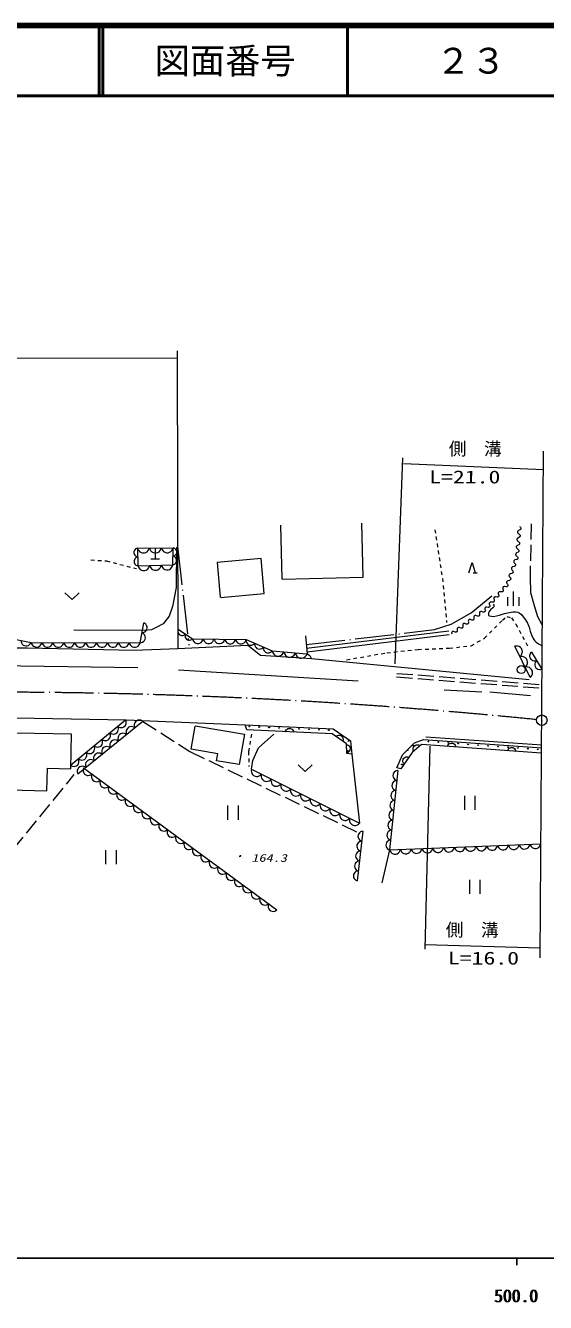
# Model space of a CAD drawing. Units: millimetres, scale not verified. Extents: x 40000 to 680000, y 20000 to 380000.
# Drawn here: x 498297 to 572078, y 198715 to 380000 of the extents above; entities that cross this region are included whole.
import ezdxf
from ezdxf.enums import TextEntityAlignment as Align

# ---------------------------------------------------------------- set-up
doc = ezdxf.new("R2010")
doc.units = ezdxf.units.MM
doc.header["$LTSCALE"] = 1000
for name, pattern in [('USER1', [3, 2.25, -0.75]), ('USER2', [1, 0.5, -0.5]), ('USER3', [7.000001, 5.508197, -0.688525, 0.114754, -0.688525])]:
    doc.linetypes.add(name, pattern=pattern)
for name, color, linetype, lineweight in [('M-TTL', 2, 'Continuous', 140), ('M-TTL-BAND', 7, 'Continuous', 25), ('M-TTL-LINE', 7, 'Continuous', 50), ('S-BGD', 1, 'Continuous', 13), ('S-BGD-HTXT', 6, 'Continuous', 13), ('S-BMK', 3, 'USER3', 13)]:
    doc.layers.add(name, color=color, linetype=linetype, lineweight=lineweight)
doc.layers.add('M-TTL-TXT', color=7, linetype='Continuous')
doc.styles.add('ＭＳ ゴシック', font='')
doc.styles.get('ＭＳ ゴシック').set_extended_font_data('MS Gothic')

# ---------------------------------------------------------------- blocks, each defined once
blk = doc.blocks.new('BUHIN10')
at = {"layer": 'S-BGD'}
blk.add_lwpolyline([(-304, -436), (-353, -321), (-368, -258), (-366, -191), (-342, -124), (-304, -70), (-254, -30), (-192, -2), (-125, 6), (125, -6), (190, 7), (244, 24), (301, 69), (343, 130), (366, 195), (363, 262), (353, 321), (304, 436)], dxfattribs=at)
blk = doc.blocks.new('BUHIN11')
at = {"layer": 'S-BGD'}
blk.add_lwpolyline([(-393, -343), (-412, -222), (-412, -159), (-395, -96), (-356, -37), (-307, 6), (-249, 32), (-184, 44), (-118, 36), (118, -36), (182, -38), (238, -34), (303, -6), (358, 43), (395, 99), (408, 163), (412, 222), (393, 343)], dxfattribs=at)
blk = doc.blocks.new('BUHIN12')
at = {"layer": 'S-BGD'}
blk.add_lwpolyline([(-459, -158), (-433, -47), (-411, 7), (-374, 56), (-319, 93), (-262, 112), (-204, 115), (-143, 102), (-89, 72), (89, -72), (144, -97), (193, -113), (259, -111), (323, -89), (375, -53), (409, -3), (433, 47), (459, 158)], dxfattribs=at)
blk = doc.blocks.new('BUHIN13')
at = {"layer": 'S-BGD'}
blk.add_lwpolyline([(-483, -47), (-432, 56), (-397, 103), (-350, 142), (-289, 164), (-228, 170), (-171, 159), (-115, 133), (-70, 91), (70, -91), (117, -127), (161, -155), (226, -168), (293, -162), (352, -139), (397, -98), (432, -56), (483, 47)], dxfattribs=at)
blk = doc.blocks.new('BUHIN35')
at = {"layer": 'S-BGD'}
blk.add_lwpolyline([(497, -337), (379, -424), (254, -480), (86, -526), (-64, -511), (-204, -467), (-358, -362), (-451, -248), (-520, -115), (-543, 60), (-537, 197), (-497, 337)], dxfattribs=at)
blk = doc.blocks.new('BUHIN187')
at = {"layer": 'S-BGD'}
blk.add_lwpolyline([(555, -482), (624, -318), (652, -152), (649, 64), (585, 237), (491, 392), (318, 541), (152, 613), (-28, 652), (-242, 624), (-400, 571), (-555, 482)], dxfattribs=at)
blk = doc.blocks.new('BUHIN188')
at = {"layer": 'S-BGD'}
blk.add_lwpolyline([(670, -388), (709, -205), (704, -28), (659, 195), (558, 361), (430, 502), (222, 623), (36, 664), (-158, 669), (-374, 597), (-527, 511), (-670, 388)], dxfattribs=at)
blk = doc.blocks.new('BUHIN189')
at = {"layer": 'S-BGD'}
blk.add_lwpolyline([(269, -546), (375, -444), (449, -326), (517, -160), (523, -7), (501, 141), (417, 311), (313, 419), (188, 507), (16, 554), (-122, 565), (-269, 546)], dxfattribs=at)
blk = doc.blocks.new('BUHIN190')
at = {"layer": 'S-BGD'}
blk.add_lwpolyline([(656, -387), (696, -207), (693, -33), (650, 187), (552, 351), (427, 491), (224, 611), (40, 653), (-150, 659), (-363, 591), (-514, 507), (-656, 387)], dxfattribs=at)
blk = doc.blocks.new('BUHIN191')
at = {"layer": 'S-BGD'}
blk.add_lwpolyline([(398, -538), (492, -406), (549, -264), (590, -72), (567, 94), (514, 251), (391, 418), (257, 514), (104, 585), (-92, 603), (-242, 587), (-398, 538)], dxfattribs=at)
blk = doc.blocks.new('BUHIN192')
at = {"layer": 'S-BGD'}
blk.add_lwpolyline([(677, -475), (735, -284), (747, -95), (719, 147), (627, 332), (504, 495), (294, 642), (100, 703), (-106, 726), (-343, 670), (-513, 593), (-677, 475)], dxfattribs=at)
blk = doc.blocks.new('BUHIN193')
at = {"layer": 'S-BGD'}
blk.add_lwpolyline([(-305, -555), (-154, -583), (-9, -576), (172, -535), (306, -449), (419, -342), (513, -170), (543, -17), (544, 142), (481, 317), (408, 440), (305, 555)], dxfattribs=at)
blk = doc.blocks.new('BUHIN194')
at = {"layer": 'S-BGD'}
blk.add_lwpolyline([(731, -392), (766, -195), (755, -5), (699, 232), (585, 406), (443, 553), (216, 675), (15, 712), (-193, 711), (-422, 626), (-582, 529), (-731, 392)], dxfattribs=at)
blk = doc.blocks.new('BUHIN195')
at = {"layer": 'S-BGD'}
blk.add_lwpolyline([(311, 521), (168, 554), (29, 552), (-147, 518), (-278, 441), (-390, 342), (-486, 180), (-520, 34), (-526, -118), (-472, -288), (-406, -408), (-311, -521)], dxfattribs=at)
blk = doc.blocks.new('BUHIN196')
at = {"layer": 'S-BGD'}
blk.add_lwpolyline([(735, -415), (775, -214), (768, -21), (716, 221), (604, 401), (462, 553), (234, 682), (31, 724), (-181, 727), (-415, 646), (-581, 550), (-735, 415)], dxfattribs=at)
blk = doc.blocks.new('BUHIN197')
at = {"layer": 'S-BGD'}
blk.add_lwpolyline([(56, 824), (-138, 775), (-305, 687), (-497, 539), (-609, 364), (-684, 175), (-701, -81), (-652, -278), (-566, -466), (-395, -640), (-241, -745), (-56, -824)], dxfattribs=at)
blk = doc.blocks.new('BUHIN198')
at = {"layer": 'S-BGD'}
blk.add_lwpolyline([(-414, -573), (-251, -626), (-90, -638), (117, -617), (277, -540), (417, -437), (546, -259), (600, -93), (622, 83), (577, 286), (513, 432), (414, 573)], dxfattribs=at)
blk = doc.blocks.new('BUHIN199')
at = {"layer": 'S-BGD'}
blk.add_lwpolyline([(679, -357), (710, -174), (698, 2), (644, 220), (538, 380), (405, 515), (194, 626), (8, 658), (-184, 655), (-395, 576), (-543, 484), (-679, 357)], dxfattribs=at)
blk = doc.blocks.new('BUHIN200')
at = {"layer": 'S-BGD'}
blk.add_lwpolyline([(429, -649), (546, -502), (621, -340), (680, -119), (664, 75), (612, 260), (479, 461), (329, 581), (157, 673), (-69, 705), (-245, 696), (-429, 649)], dxfattribs=at)
blk = doc.blocks.new('BUHIN201')
at = {"layer": 'S-BGD'}
blk.add_lwpolyline([(-424, -570), (-261, -624), (-99, -639), (109, -621), (270, -546), (413, -444), (544, -268), (601, -102), (626, 74), (583, 278), (521, 427), (424, 570)], dxfattribs=at)
blk = doc.blocks.new('BUHIN202')
at = {"layer": 'S-BGD'}
blk.add_lwpolyline([(298, -678), (431, -559), (528, -419), (619, -221), (635, -37), (616, 145), (523, 355), (402, 492), (256, 606), (48, 672), (-118, 692), (-298, 678)], dxfattribs=at)
blk = doc.blocks.new('BUHIN203')
at = {"layer": 'S-BGD'}
blk.add_lwpolyline([(-735, -117), (-653, -277), (-542, -407), (-373, -545), (-197, -608), (-15, -635), (212, -599), (376, -516), (524, -402), (641, -218), (703, -61), (735, 117)], dxfattribs=at)
blk = doc.blocks.new('BUHIN204')
at = {"layer": 'S-BGD'}
blk.add_lwpolyline([(715, 119), (634, 274), (525, 400), (359, 534), (188, 593), (11, 619), (-211, 582), (-370, 501), (-513, 389), (-626, 208), (-685, 55), (-715, -119)], dxfattribs=at)
blk = doc.blocks.new('BUHIN241')
at = {"layer": 'S-BGD'}
blk.add_lwpolyline([(16, -709), (178, -652), (315, -564), (467, -422), (549, -264), (598, -96), (593, 124), (536, 289), (447, 443), (288, 578), (148, 656), (-16, 709)], dxfattribs=at)
blk = doc.blocks.new('BUHIN242')
at = {"layer": 'S-BGD'}
blk.add_lwpolyline([(464, 545), (304, 611), (142, 636), (-69, 632), (-236, 568), (-386, 474), (-530, 305), (-598, 142), (-635, -33), (-605, -242), (-552, -395), (-464, -545)], dxfattribs=at)
blk = doc.blocks.new('BUHIN260')
at = {"layer": 'S-BGD'}
for p, q in [((-160, 1249), (-1163, -482)), ((165, -1251), (1168, 479))]:
    blk.add_line(p, q, dxfattribs=at)
blk = doc.blocks.new('BUHIN262')
at = {"layer": 'S-BGD'}
blk.add_lwpolyline([(627, -912), (236, 407), (-1103, 91)], dxfattribs=at)
blk = doc.blocks.new('BUHIN263')
at = {"layer": 'S-BGD'}
for p, q in [((-795, 224), (-193, 1262)), ((-501, -865), (501, 865)), ((589, -579), (1191, 460))]:
    blk.add_line(p, q, dxfattribs=at)
blk = doc.blocks.new('BUHIN268')
at = {"layer": 'S-BGD'}
blk.add_circle((0, 0), 22.5, dxfattribs=at)
at = {"layer": 'S-BMK', "linetype": 'Continuous'}
blk.add_circle((0, 0), 746, dxfattribs=at)

msp = doc.modelspace()

# ---------------------------------------------------------------- linework, layer by layer
at = {"layer": 'M-TTL'}
msp.add_line((680000, 380000), (40000, 380000), dxfattribs=at)
at = {"layer": 'M-TTL-BAND'}
for p, q in [((40000, 205000), (579000, 205000)), ((568000, 205000), (568000, 204000))]:
    msp.add_line(p, q, dxfattribs=at)
at = {"layer": 'M-TTL-LINE'}
for p, q in [((508747, 380000), (508747, 370000)), ((509247, 380000), (509247, 370000)), ((543997, 380000), (543997, 370000)), ((40000, 370000), (680000, 370000))]:
    msp.add_line(p, q, dxfattribs=at)
at = {"layer": 'S-BGD'}
for p, q in [((534489, 309067), (534669, 301404)), ((546216, 301672), (546036, 309338)), ((514187, 305819), (519250, 305869)), ((514187, 305819), (514242, 303287)), ((516689, 305790), (516686, 304290)), ((519216, 303442), (519250, 305869)), ((519722, 305943), (519651, 300202)), ((514242, 303287), (519216, 303442)), ((516082, 304291), (517290, 304289)), ((531715, 304325), (525470, 303746)), ((525470, 303746), (525922, 298864)), ((532172, 299381), (531715, 304325)), ((534726, 301403), (546216, 301672)), ((561804, 302278), (562404, 302277)), ((519651, 300202), (519158, 297515)), ((525979, 298807), (532172, 299381)), ((519158, 297515), (518667, 296172)), ((518667, 296172), (517810, 295074)), ((484649, 295200), (499081, 292411)), ((515182, 294102), (505165, 294180)), ((514562, 292385), (515079, 295201)), ((516159, 294222), (515182, 294102)), ((516832, 294526), (516159, 294222)), ((517810, 295074), (516832, 294526)), ((519971, 294280), (521996, 292925)), ((538188, 291625), (558359, 294077)), ((499081, 292411), (514562, 292385)), ((519889, 291556), (529829, 292040)), ((521996, 292925), (529614, 292850)), ((529614, 292850), (533297, 291247)), ((529829, 292040), (531635, 290605)), ((538027, 293353), (538265, 290806)), ((558431, 293481), (538244, 291027)), ((569912, 287426), (567732, 291876)), ((485755, 291697), (498506, 291641)), ((498506, 291641), (513728, 291314)), ((513728, 291314), (519889, 291556)), ((531635, 290605), (538868, 290140)), ((533297, 291247), (538238, 290808)), ((538279, 290801), (538627, 290585)), ((538627, 290585), (538841, 290175)), ((538868, 290140), (569774, 287148)), ((570075, 291055), (571550, 288632)), ((491955, 289198), (514222, 288878)), ((520025, 288530), (545501, 286965)), ((557695, 285705), (563047, 285414)), ((564174, 285412), (569976, 284895)), ((489875, 281863), (512563, 281423)), ((504664, 274978), (512499, 281424)), ((514964, 281216), (505721, 273713)), ((512563, 281423), (529482, 280727)), ((504820, 279383), (485137, 279793)), ((504718, 274477), (504820, 279383)), ((521789, 277256), (522357, 280540)), ((522357, 280602), (529356, 279392)), ((529356, 279392), (528608, 275067)), ((529681, 279993), (529482, 280727)), ((529482, 280727), (541960, 280172)), ((541825, 279438), (529681, 279993)), ((531345, 277455), (533520, 279382)), ((543825, 278033), (541825, 279438)), ((541960, 280172), (544426, 278433)), ((530537, 275646), (531345, 277455)), ((543889, 276632), (543825, 278033)), ((544426, 278433), (544623, 276564)), ((551808, 276451), (553504, 278175)), ((554509, 277928), (553166, 276801)), ((553504, 278175), (554792, 278633)), ((571536, 276693), (554509, 277928)), ((554792, 278633), (571541, 277469)), ((555081, 279003), (571544, 277859)), ((525581, 276601), (521789, 277256)), ((525411, 275620), (525581, 276601)), ((528608, 275067), (525411, 275620)), ((530364, 274408), (530537, 275646)), ((544623, 276564), (543889, 276632)), ((544623, 276564), (545676, 266760)), ((551007, 274593), (551808, 276451)), ((553166, 276801), (551538, 274475)), ((501326, 271371), (501392, 274546)), ((501392, 274546), (504718, 274477)), ((506527, 274611), (533979, 254456)), ((530364, 274408), (545676, 266760)), ((551106, 274227), (549958, 262971)), ((551538, 274475), (551007, 274593)), ((484909, 271712), (501326, 271371)), ((546160, 265624), (545337, 258571)), ((549958, 262971), (548862, 258272)), ((549958, 262971), (571414, 263831))]:
    msp.add_line(p, q, dxfattribs=at)
at = {"layer": 'S-BGD', "linetype": 'USER2'}
for p, q in [((556389, 308425), (557453, 301498)), ((507564, 304131), (509763, 304005)), ((509763, 304005), (514036, 302899)), ((557453, 301498), (558047, 295244)), ((563422, 293016), (565982, 295567)), ((565982, 295567), (566588, 296104)), ((566588, 296104), (567260, 295901)), ((567260, 295901), (567863, 295026)), ((567863, 295026), (569740, 291593)), ((558445, 291613), (561538, 291944)), ((561538, 291944), (563422, 293016)), ((543852, 289957), (549568, 290956)), ((549568, 290956), (554007, 291419)), ((554007, 291419), (558445, 291613)), ((530347, 279391), (529942, 276923)), ((529942, 276923), (530005, 274787))]:
    msp.add_line(p, q, dxfattribs=at)
at = {"layer": 'S-BGD', "linetype": 'USER1'}
for p, q in [((570039, 309276), (569892, 301678)), ((569892, 301678), (569955, 299527)), ((569955, 299527), (570490, 297643)), ((570490, 297643), (570958, 296096)), ((570958, 296096), (571561, 294952)), ((550958, 287530), (571598, 285923)), ((550997, 288029), (571601, 286425)), ((514964, 281216), (521601, 276937)), ((521601, 276937), (545671, 265351)), ((496531, 263005), (505197, 273649))]:
    msp.add_line(p, q, dxfattribs=at)
at = {"layer": 'S-BGD', "linetype": 'USER3'}
for p, q in [((519844, 306065), (521469, 292014)), ((561520, 296603), (564467, 299039)), ((558717, 295029), (561520, 296603)), ((538143, 292108), (556347, 294243)), ((556347, 294243), (558717, 295029))]:
    msp.add_line(p, q, dxfattribs=at)
at = {"layer": 'S-BGD'}
for points in [[(561200, 302279), (561660, 303775), (562115, 302278)], [(564641, 297855), (564757, 297723), (564802, 297590), (564735, 297451), (564590, 297310), (564298, 297068), (564072, 296805), (563994, 296609), (563976, 296385), (564015, 296277), (564107, 296199), (564406, 296129), (564718, 296118), (565152, 296181), (565578, 296305), (566275, 296519), (566988, 296676), (567438, 296753), (567889, 296770), (568136, 296716), (568365, 296603), (568666, 296363), (568933, 296071), (569244, 295626), (569507, 295144), (569746, 294587), (569930, 294000), (570093, 293490), (570319, 292986), (570507, 292699), (570745, 292448), (571093, 292209), (571481, 292018), (571555, 291985), (571638, 291948)], [(535154, 279743), (535208, 279878), (535285, 279992), (535405, 280119), (535540, 280185), (535683, 280220), (535869, 280212), (536008, 280163), (536136, 280085), (536247, 279948), (536314, 279828), (536352, 279688)], [(542334, 279081), (542452, 279166), (542579, 279220), (542748, 279263), (542897, 279246), (543037, 279199), (543189, 279092), (543280, 278977), (543347, 278842), (543367, 278667), (543358, 278529), (543316, 278391)], [(543829, 277932), (543969, 277890), (544089, 277824), (544227, 277716), (544305, 277587), (544353, 277448), (544362, 277263), (544326, 277120), (544260, 276985), (544134, 276862), (544020, 276784), (543884, 276733)], [(553378, 276979), (553326, 277115), (553306, 277251), (553308, 277426), (553363, 277566), (553444, 277689), (553586, 277808), (553721, 277867), (553869, 277896), (554043, 277870), (554174, 277827), (554297, 277750)], [(552008, 275146), (551923, 275265), (551868, 275391), (551825, 275560), (551842, 275709), (551888, 275849), (551995, 276001), (552110, 276093), (552245, 276159), (552420, 276180), (552557, 276172), (552696, 276129)]]:
    msp.add_lwpolyline(points, dxfattribs=at)
for centre, radius in [((568647, 288559), 567), ((530046, 280476), 49.8), ((531459, 280412), 49.8), ((532872, 280347), 49.8), ((534284, 280283), 49.8), ((535697, 280218), 49.8), ((537110, 280154), 49.8), ((538523, 280089), 49.8), ((539935, 280025), 49.8), ((541348, 279960), 49.8), ((544109, 278418), 49.8), ((553302, 277808), 49.8), ((555468, 278360), 49.8), ((556879, 278257), 49.8), ((558289, 278155), 49.8), ((559700, 278053), 49.8), ((561110, 277950), 49.8), ((562521, 277848), 49.8), ((563931, 277745), 49.8), ((565342, 277643), 49.8), ((566753, 277541), 49.8), ((568163, 277438), 49.8), ((569574, 277336), 49.8), ((544045, 277006), 49.8), ((570984, 277234), 49.8), ((551686, 275089), 49.8)]:
    msp.add_circle(centre, radius, dxfattribs=at)
for centre, start, end in [((543435, 279157), 169.80997, 299.80552), ((551789, 276500), 297.46754, 333.44179), ((552443, 275743), 71.27372, 218.7818), ((552545, 277154), 183.96029, 86.94905)]:
    msp.add_arc(centre, 49.8, start, end, dxfattribs=at)
at = {"layer": 'S-BGD-HTXT'}
for p, q in [((519829, 333805), (519889, 291556)), ((276012, 333196), (519831, 332777)), ((571341, 247632), (571824, 319555)), ((551786, 318614), (550683, 289397)), ((551916, 317824), (571806, 316994)), ((555664, 277675), (554957, 248852)), ((554973, 249513), (571351, 249075))]:
    msp.add_line(p, q, dxfattribs=at)
at = {"layer": 'S-BMK'}
msp.add_arc((493481, -483200), 768553, 84.22546, 91.63898, dxfattribs=at)

# ---------------------------------------------------------------- block references
at = {"rotation": 210}
for name, p in [('BUHIN10', (568351, 308356)), ('BUHIN196', (515031, 305827)), ('BUHIN196', (516718, 305844)), ('BUHIN196', (518406, 305861)), ('BUHIN10', (568171, 306239)), ('BUHIN10', (568261, 307298)), ('BUHIN193', (514201, 305186)), ('BUHIN193', (514228, 303920)), ('BUHIN195', (519224, 304049)), ('BUHIN195', (519241, 305262)), ('BUHIN11', (567868, 304157)), ('BUHIN10', (568081, 305181)), ('BUHIN194', (515071, 303313)), ('BUHIN194', (516729, 303365)), ('BUHIN194', (518387, 303416)), ('BUHIN11', (567531, 303170)), ('BUHIN11', (566857, 301195)), ('BUHIN11', (567194, 302182)), ('BUHIN262', (504891, 298981)), ('BUHIN12', (565097, 298868)), ('BUHIN12', (565733, 299601)), ('BUHIN12', (566370, 300334)), ('BUHIN263', (567498, 298630)), ('BUHIN12', (563824, 297403)), ('BUHIN12', (564460, 298135)), ('BUHIN13', (561533, 295628)), ('BUHIN13', (562322, 296191)), ('BUHIN13', (563111, 296754)), ('BUHIN242', (514691, 293089)), ('BUHIN242', (514949, 294497)), ('BUHIN189', (520478, 293941)), ('BUHIN189', (521490, 293263)), ('BUHIN13', (559165, 293938)), ('BUHIN13', (559954, 294501)), ('BUHIN13', (560744, 295064)), ('BUHIN187', (498359, 292551)), ('BUHIN188', (499855, 292410)), ('BUHIN188', (501403, 292407)), ('BUHIN188', (502951, 292404)), ('BUHIN188', (504499, 292402)), ('BUHIN188', (506047, 292399)), ('BUHIN188', (507595, 292397)), ('BUHIN188', (509143, 292394)), ('BUHIN188', (510692, 292391)), ('BUHIN188', (512240, 292389)), ('BUHIN188', (513788, 292386)), ('BUHIN190', (522758, 292917)), ('BUHIN190', (524282, 292902)), ('BUHIN190', (525805, 292887)), ('BUHIN190', (527329, 292873)), ('BUHIN190', (528852, 292858)), ('BUHIN191', (530228, 292583)), ('BUHIN191', (531455, 292048)), ('BUHIN191', (532683, 291514)), ('BUHIN192', (534121, 291174)), ('BUHIN197', (568095, 291134)), ('BUHIN192', (535768, 291027)), ('BUHIN192', (537415, 290881)), ('BUHIN197', (568822, 289651)), ('BUHIN241', (570444, 290449)), ('BUHIN197', (569549, 288167)), ('BUHIN241', (571181, 289238)), ('BUHIN204', (511939, 280963)), ('BUHIN203', (514386, 280747)), ('BUHIN268', (571554, 281377)), ('BUHIN204', (509701, 279122)), ('BUHIN204', (510820, 280043)), ('BUHIN203', (512076, 278871)), ('BUHIN203', (513231, 279809)), ('BUHIN204', (507462, 277280)), ('BUHIN204', (508581, 278201)), ('BUHIN203', (509765, 276996)), ('BUHIN203', (510920, 277933)), ('BUHIN35', (558766, 277619)), ('BUHIN35', (567279, 277001)), ('BUHIN204', (505223, 275439)), ('BUHIN204', (506343, 276359)), ('BUHIN203', (507454, 275120)), ('BUHIN203', (508609, 276058)), ('BUHIN262', (537980, 274563)), ('BUHIN203', (506299, 274182)), ('BUHIN202', (507123, 274173)), ('BUHIN202', (508317, 273297)), ('BUHIN200', (531060, 274060)), ('BUHIN200', (532452, 273365)), ('BUHIN198', (551035, 273524)), ('BUHIN202', (509511, 272420)), ('BUHIN202', (510704, 271544)), ('BUHIN200', (533844, 272670)), ('BUHIN200', (535236, 271975)), ('BUHIN200', (536628, 271279)), ('BUHIN198', (550891, 272117)), ('BUHIN202', (511898, 270668)), ('BUHIN202', (513091, 269791)), ('BUHIN200', (538020, 270584)), ('BUHIN200', (539412, 269889)), ('BUHIN198', (550747, 270710)), ('BUHIN260', (561358, 269651)), ('BUHIN202', (514285, 268915)), ('BUHIN202', (515478, 268039)), ('BUHIN260', (527738, 268247)), ('BUHIN200', (540804, 269194)), ('BUHIN200', (542196, 268498)), ('BUHIN200', (543588, 267803)), ('BUHIN198', (550460, 267895)), ('BUHIN198', (550604, 269303)), ('BUHIN202', (516672, 267162)), ('BUHIN202', (517866, 266286)), ('BUHIN200', (544980, 267108)), ('BUHIN198', (550317, 266488)), ('BUHIN202', (519059, 265410)), ('BUHIN202', (520253, 264533)), ('BUHIN201', (546078, 264919)), ('BUHIN198', (550173, 265081)), ('BUHIN260', (510431, 261943)), ('BUHIN202', (521446, 263657)), ('BUHIN202', (522640, 262781)), ('BUHIN201', (545749, 262098)), ('BUHIN201', (545913, 263508)), ('BUHIN198', (550030, 263674)), ('BUHIN199', (550724, 263001)), ('BUHIN199', (552257, 263063)), ('BUHIN199', (553789, 263124)), ('BUHIN199', (555322, 263186)), ('BUHIN199', (556854, 263247)), ('BUHIN199', (558387, 263308)), ('BUHIN199', (559920, 263370)), ('BUHIN199', (561452, 263431)), ('BUHIN199', (562985, 263493)), ('BUHIN199', (564517, 263554)), ('BUHIN199', (566050, 263616)), ('BUHIN199', (567582, 263677)), ('BUHIN199', (569115, 263738)), ('BUHIN199', (570648, 263800)), ('BUHIN202', (523834, 261904)), ('BUHIN202', (525027, 261028)), ('BUHIN201', (545584, 260687)), ('BUHIN202', (526221, 260152)), ('BUHIN202', (527414, 259275)), ('BUHIN201', (545420, 259277)), ('BUHIN260', (562069, 257713)), ('BUHIN202', (528608, 258399)), ('BUHIN202', (529801, 257523)), ('BUHIN202', (530995, 256646)), ('BUHIN202', (532189, 255770)), ('BUHIN202', (533382, 254894))]:
    msp.add_blockref(name, p, dxfattribs=at)

# ---------------------------------------------------------------- texts
at = {"layer": 'M-TTL-BAND', "style": 'ＭＳ ゴシック'}
for p in [(567844, 198195), (568000, 198195)]:
    msp.add_text('500.0', height=1833, dxfattribs=at).set_placement(p, align=Align.BOTTOM_CENTER)
at = {"layer": 'M-TTL-TXT', "style": 'ＭＳ ゴシック'}
for s, p in [('図面番号', (526622, 375000)), ('２３', (561497, 375000))]:
    msp.add_text(s, height=3666, dxfattribs=at).set_placement(p, align=Align.MIDDLE_CENTER)
at = {"layer": 'S-BGD', "style": 'ＭＳ ゴシック', "oblique": 15}
msp.add_text('・', height=1100, rotation=359.9, dxfattribs=at).set_placement((527848, 261176), align=Align.BOTTOM_LEFT)
at = {"layer": 'S-BGD', "style": 'ＭＳ ゴシック', "oblique": 15, "width": 1.35}
msp.add_text('164.3', height=1100, rotation=359.9, dxfattribs=at).set_placement((530343, 260945), align=Align.BOTTOM_LEFT)
at = {"layer": 'S-BGD-HTXT', "style": 'ＭＳ ゴシック'}
for p in [(558354, 318454), (557929, 250150)]:
    msp.add_text('側\u3000溝', height=1833, rotation=359.9, dxfattribs=at).set_placement(p, align=Align.BOTTOM_LEFT)
at = {"layer": 'S-BGD-HTXT', "style": 'ＭＳ ゴシック', "width": 1.35}
for s, p in [('L=21.0', (555578, 314459)), ('L=16.0', (558230, 246149))]:
    msp.add_text(s, height=1833, rotation=359.9, dxfattribs=at).set_placement(p, align=Align.BOTTOM_LEFT)

doc.saveas('drawing.dxf')
